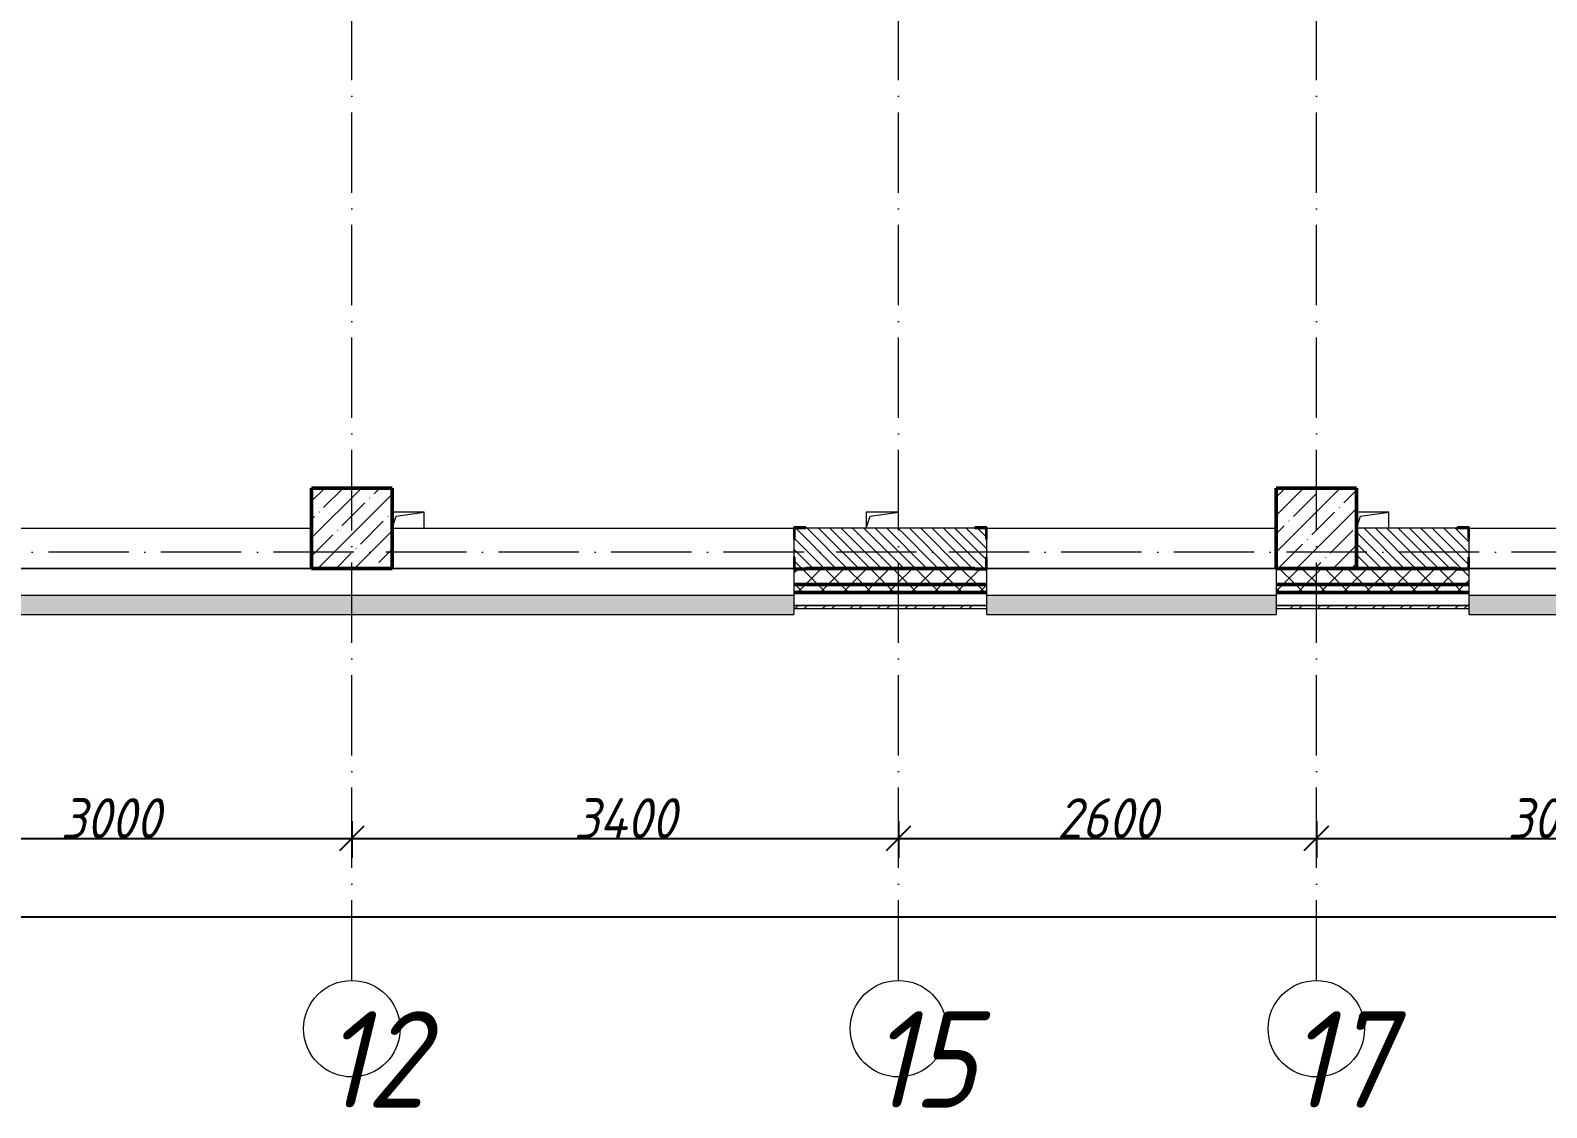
# Model space of a CAD drawing. Header units: millimetres. Extents: x -606178 to 312196, y -19338 to 632709.
# Drawn here: x -122665 to -113232, y 446520 to 453223 of the extents above; entities that cross this region are included whole.
import ezdxf

# ---------------------------------------------------------------- set-up
doc = ezdxf.new("R2010")
doc.units = ezdxf.units.MM
doc.linetypes.add('50_200_ШТРИХ_1Т_ш5_п1_п1_', pattern=[700, 500, -100, 0, -100])
for name, color, linetype, lineweight in [('A-____-____-DIMS', 7, 'Continuous', 9), ('A-GENM-____-MCUT', 7, 'Continuous', 25), ('A-GENM-____-OTLN', 7, 'Continuous', 9), ('A-GENM-____-OTLN-1', 7, 'Continuous', 25), ('A-GLAZ-____-OTLN', 7, 'Continuous', 9), ('A-WALL-____-MCUT-2', 7, 'Continuous', 50), ('A-WALL-____-MCUT-3', 7, 'Continuous', 9), ('A-WALL-____-OTLN', 7, 'Continuous', 9), ('A-WALL-____-PATT-1', 7, 'Continuous', 9), ('A-WALL-FNSH-MCUT-1', 7, 'Continuous', 9), ('S-COLS-____-MCUT', 7, 'Continuous', 50), ('S-COLS-____-OTLN', 7, 'Continuous', 9), ('S-GRID-____-IDEN', 7, 'Continuous', 9), ('S-GRID-____-OTLN-1', 7, '50_200_ШТРИХ_1Т_ш5_п1_п1_', 9)]:
    doc.layers.add(name, color=color, linetype=linetype, lineweight=lineweight)
doc.layers.add('A-GLAZ-____-OTLN-1', color=7, linetype='Continuous', lineweight=9, true_color=0xc0c0c0)
doc.styles.add('ISOCPEUR_I', font='isocpeui.ttf', dxfattribs={"width": 0.9, "height": 2.5})
doc.styles.add('ISOCPEUR_I_9', font='isocpeui.ttf', dxfattribs={"width": 0.9, "height": 250})
doc.dimstyles.new('ISO-2_5_0_9К_БОЛЬШОЙ_ОСИ', dxfattribs={"dimscale": 304.8, "dimtxt": 248.995294, "dimasz": 0.492126, "dimexe": 0.393701, "dimexo": 0, "dimgap": 0, "dimtad": 1, "dimdec": 0, "dimzin": 0, "dimdsep": 46, "dimtxsty": 'ISOCPEUR_I_9', "dimblk1": 'OBLIQUE', "dimblk2": 'OBLIQUE', "dimsah": 1, "dimcen": 0.09, "dimdle": 0.393701, "dimazin": 0, "dimtfac": 1, "dimtdec": 4, "dimtix": 1, "dimtmove": 0, "dimatfit": 3, "dimfxl": 1, "dimtvp": 1, "dimtolj": 1, "dimtzin": 0, "dimarcsym": 2})
pattern_1 = [(45, (-140714.89, 451794.26), (-70.71068, 70.71068), []), (135, (-140714.89, 451794.26), (-70.71068, -70.71068), [])]
pattern_2 = [(135, (-140714.89, 451794.26), (-35.35534, -35.35534), [])]

# ---------------------------------------------------------------- blocks, each defined once
blk = doc.blocks.new('BSC_Колонна _Прямоугольная - 500х500-V76-АР1_План отверстий 3 этажа в осях 1-64_А-ГГ')
at = {"layer": 'S-COLS-____-OTLN'}
h = blk.add_hatch(dxfattribs=at)
h.set_pattern_fill('FP_113', color=256, style=0, pattern_type=2)
h.set_pattern_definition([(45, (-20050, 1668.96), (-114.0493, 114.0493), []), (45, (-19935.95, 1668.96), (-114.0493, 114.0493), [201.613, -40.323, 3.353, -36.97])])
h.paths.add_polyline_path([(-250, -250), (250, -250), (250, 250), (-250, 250)], flags=0)
at = {"layer": 'S-COLS-____-MCUT'}
for p, q in [((250, 250), (-250, 250)), ((-250, 250), (-250, -250)), ((250, -250), (250, 250)), ((-250, -250), (250, -250))]:
    blk.add_line(p, q, dxfattribs=at)
blk = doc.blocks.new('BSC_Колонна _Прямоугольная - 500х500-V104-АР1_План отверстий 3 этажа в осях 1-64_А-ГГ')
at = {"layer": 'S-COLS-____-OTLN'}
h = blk.add_hatch(dxfattribs=at)
h.set_pattern_fill('FP_127', color=256, style=0, pattern_type=2)
h.set_pattern_definition([(45, (-26050, 1668.96), (-114.0493, 114.0493), []), (45, (-25935.95, 1668.96), (-114.0493, 114.0493), [201.613, -40.323, 3.353, -36.97])])
h.paths.add_polyline_path([(-250, -250), (250, -250), (250, 250), (-250, 250)], flags=0)
at = {"layer": 'S-COLS-____-MCUT'}
for p, q in [((250, 250), (-250, 250)), ((-250, 250), (-250, -250)), ((250, -250), (250, 250)), ((-250, -250), (250, -250))]:
    blk.add_line(p, q, dxfattribs=at)
blk = doc.blocks.new('Фахверк_СКБ_Уголок - 250_2700-27497298-АР1_План отверстий 3 этажа в осях 1-64_А-ГГ')
at = {"layer": 'A-GENM-____-MCUT'}
for p, q in [((200, 181), (125, 181)), ((125, 181), (125, 106)), ((125, 106), (131, 106)), ((131, 106), (131, 175)), ((131, 175), (200, 175)), ((200, 175), (200, 181)), ((131, -6), (125, -6)), ((125, -6), (125, -81)), ((125, -81), (200, -81)), ((131, -75), (131, -6)), ((200, -75), (131, -75)), ((200, -81), (200, -75))]:
    blk.add_line(p, q, dxfattribs=at)
blk = doc.blocks.new('AR_Отверстие прямоугольное _в плите_ - AR_Отверстие прямоугольное _в плите_-30510712-АР1_План отверстий 3 этажа в осях 1-64_А-ГГ')
at = {"layer": 'A-GENM-____-OTLN'}
for p, q in [((100, 50), (-100, 50)), ((-100, -50), (-75, 25)), ((-75, 25), (100, 50)), ((100, -50), (100, 50))]:
    blk.add_line(p, q, dxfattribs=at)
blk = doc.blocks.new('AR_Отверстие прямоугольное _в плите_ - AR_Отверстие прямоугольное _в плите_-V184-АР1_План отверстий 3 этажа в осях 1-64_А-ГГ')
at = {"layer": 'A-GENM-____-OTLN'}
for p, q in [((100, 50), (-100, 50)), ((-100, 50), (-100, -50)), ((-100, -50), (-75, 25)), ((-75, 25), (100, 50)), ((100, -50), (100, 50))]:
    blk.add_line(p, q, dxfattribs=at)
blk = doc.blocks.new('Отлив_СКБ - Отлив витража_120_НВФ-31885342-АР1_План отверстий 3 этажа в осях 1-64_А-ГГ')
at = {"layer": 'A-GLAZ-____-OTLN-1'}
for points in [[(7800, -2), (7800, 0), (0, 0), (0, -2), (6195.9, -2)], [(7800, -120), (7800, -2), (0, -2), (0, -120), (6195.9, -120)]]:
    blk.add_hatch(color=256, dxfattribs=at).paths.add_polyline_path(points, flags=0)
at = {"layer": 'A-GLAZ-____-OTLN'}
for p, q in [((0, 0), (7800, 0)), ((7800, -2), (0, -2)), ((0, -120), (0, -83)), ((7800, -83), (7800, -120)), ((0, -120), (7800, -120))]:
    blk.add_line(p, q, dxfattribs=at)
blk = doc.blocks.new('Отлив_СКБ - Отлив витража_120_НВФ-V214-АР1_План отверстий 3 этажа в осях 1-64_А-ГГ')
at = {"layer": 'A-GLAZ-____-OTLN-1'}
for points in [[(0, -2), (1800, -2), (1800, 0), (0, 0)], [(730.8, -120), (1800, -120), (1800, -2), (0, -2), (0, -120)]]:
    blk.add_hatch(color=256, dxfattribs=at).paths.add_polyline_path(points, flags=0)
at = {"layer": 'A-GLAZ-____-OTLN'}
for p, q in [((0, 0), (1800, 0)), ((1800, -2), (0, -2)), ((0, -120), (0, -83)), ((1800, -63), (1800, -120)), ((0, -120), (1800, -120))]:
    blk.add_line(p, q, dxfattribs=at)
blk = doc.blocks.new('Отлив_СКБ - Отлив витража_120_НВФ-31885687-АР1_План отверстий 3 этажа в осях 1-64_А-ГГ')
at = {"layer": 'A-GLAZ-____-OTLN-1'}
for points in [[(0, 0), (0, -2), (1800, -2), (1800, 0), (534.2, 0)], [(0, -2), (0, -120), (1800, -120), (1800, -2), (534.2, -2)]]:
    blk.add_hatch(color=256, dxfattribs=at).paths.add_polyline_path(points, flags=0)
at = {"layer": 'A-GLAZ-____-OTLN'}
for p, q in [((0, 0), (1800, 0)), ((1800, -2), (0, -2)), ((0, -120), (0, -83)), ((1800, -83), (1800, -120)), ((0, -120), (1800, -120))]:
    blk.add_line(p, q, dxfattribs=at)
blk = doc.blocks.new('Ось сетки - Круг_Ø6_00__ISO-2_5_0_9K_-25732049-АР1_План отверстий 1 этажа в осях 1-64_А-ГГ')
at = {"layer": 'S-GRID-____-IDEN'}
blk.add_circle((0, 0), 3, dxfattribs=at)
blk = doc.blocks.new('_Oblique')
at = {"color": 0, "linetype": 'ByBlock', "lineweight": -2}
blk.add_line((-0.5, -0.5), (0.5, 0.5), dxfattribs=at)
blk = doc.blocks.new('*D5066')
at = {"layer": 'A-____-____-DIMS', "color": 0, "lineweight": -2, "transparency": 16777216}
for p, q in [((-123664.9, 448301.8), (-123664.9, 448075.7)), ((-120664.9, 448301.8), (-120664.9, 448075.7)), ((-123784.9, 448195.7), (-120544.9, 448195.7))]:
    blk.add_line(p, q, dxfattribs=at)
at = {"layer": 'Defpoints', "color": 0, "transparency": 16777216}
for p in [(-123664.9, 448301.8), (-120664.9, 448301.8), (-120664.9, 448195.7)]:
    blk.add_point(p, dxfattribs=at)
at = {"layer": 'A-____-____-DIMS', "color": 0, "lineweight": -2, "transparency": 16777216, "xscale": 150, "yscale": 150, "zscale": 150, "rotation": 180}
blk.add_blockref('_Oblique', (-123664.9, 448195.7), dxfattribs=at)
at = {"layer": 'A-____-____-DIMS', "color": 0, "lineweight": -2, "transparency": 16777216, "xscale": 150, "yscale": 150, "zscale": 150}
blk.add_blockref('_Oblique', (-120664.9, 448195.7), dxfattribs=at)
at = {"layer": 'A-____-____-DIMS', "color": 0, "transparency": 16777216, "insert": (-122164.9, 448320.7), "char_height": 250, "width": 758.478, "attachment_point": 5, "style": 'ISOCPEUR_I_9'}
blk.add_mtext('\\A1;3000', dxfattribs=at)
blk = doc.blocks.new('*D5067')
at = {"layer": 'A-____-____-DIMS', "color": 0, "lineweight": -2, "transparency": 16777216}
for p, q in [((-120664.9, 448301.8), (-120664.9, 448075.7)), ((-117264.9, 448301.8), (-117264.9, 448075.7)), ((-120784.9, 448195.7), (-117144.9, 448195.7))]:
    blk.add_line(p, q, dxfattribs=at)
at = {"layer": 'Defpoints', "color": 0, "transparency": 16777216}
for p in [(-120664.9, 448301.8), (-117264.9, 448301.8), (-117264.9, 448195.7)]:
    blk.add_point(p, dxfattribs=at)
at = {"layer": 'A-____-____-DIMS', "color": 0, "lineweight": -2, "transparency": 16777216, "xscale": 150, "yscale": 150, "zscale": 150, "rotation": 180}
blk.add_blockref('_Oblique', (-120664.9, 448195.7), dxfattribs=at)
at = {"layer": 'A-____-____-DIMS', "color": 0, "lineweight": -2, "transparency": 16777216, "xscale": 150, "yscale": 150, "zscale": 150}
blk.add_blockref('_Oblique', (-117264.9, 448195.7), dxfattribs=at)
at = {"layer": 'A-____-____-DIMS', "color": 0, "transparency": 16777216, "insert": (-118964.9, 448320.7), "char_height": 250, "width": 781.462, "attachment_point": 5, "style": 'ISOCPEUR_I_9'}
blk.add_mtext('\\A1;3400', dxfattribs=at)
blk = doc.blocks.new('*D5068')
at = {"layer": 'A-____-____-DIMS', "color": 0, "lineweight": -2, "transparency": 16777216}
for p, q in [((-117264.9, 448301.8), (-117264.9, 448075.7)), ((-114664.9, 448301.8), (-114664.9, 448075.7)), ((-117384.9, 448195.7), (-114544.9, 448195.7))]:
    blk.add_line(p, q, dxfattribs=at)
at = {"layer": 'Defpoints', "color": 0, "transparency": 16777216}
for p in [(-117264.9, 448301.8), (-114664.9, 448301.8), (-114664.9, 448195.7)]:
    blk.add_point(p, dxfattribs=at)
at = {"layer": 'A-____-____-DIMS', "color": 0, "lineweight": -2, "transparency": 16777216, "xscale": 150, "yscale": 150, "zscale": 150, "rotation": 180}
blk.add_blockref('_Oblique', (-117264.9, 448195.7), dxfattribs=at)
at = {"layer": 'A-____-____-DIMS', "color": 0, "lineweight": -2, "transparency": 16777216, "xscale": 150, "yscale": 150, "zscale": 150}
blk.add_blockref('_Oblique', (-114664.9, 448195.7), dxfattribs=at)
at = {"layer": 'A-____-____-DIMS', "color": 0, "transparency": 16777216, "insert": (-115964.9, 448320.7), "char_height": 250, "width": 758.478, "attachment_point": 5, "style": 'ISOCPEUR_I_9'}
blk.add_mtext('\\A1;2600', dxfattribs=at)
blk = doc.blocks.new('*D5069')
at = {"layer": 'A-____-____-DIMS', "color": 0, "lineweight": -2, "transparency": 16777216}
for p, q in [((-114664.9, 448301.8), (-114664.9, 448075.7)), ((-111664.9, 448301.8), (-111664.9, 448075.7)), ((-114784.9, 448195.7), (-111544.9, 448195.7))]:
    blk.add_line(p, q, dxfattribs=at)
at = {"layer": 'Defpoints', "color": 0, "transparency": 16777216}
for p in [(-114664.9, 448301.8), (-111664.9, 448301.8), (-111664.9, 448195.7)]:
    blk.add_point(p, dxfattribs=at)
at = {"layer": 'A-____-____-DIMS', "color": 0, "lineweight": -2, "transparency": 16777216, "xscale": 150, "yscale": 150, "zscale": 150, "rotation": 180}
blk.add_blockref('_Oblique', (-114664.9, 448195.7), dxfattribs=at)
at = {"layer": 'A-____-____-DIMS', "color": 0, "lineweight": -2, "transparency": 16777216, "xscale": 150, "yscale": 150, "zscale": 150}
blk.add_blockref('_Oblique', (-111664.9, 448195.7), dxfattribs=at)
at = {"layer": 'A-____-____-DIMS', "color": 0, "transparency": 16777216, "insert": (-113164.9, 448320.7), "char_height": 250, "width": 758.478, "attachment_point": 5, "style": 'ISOCPEUR_I_9'}
blk.add_mtext('\\A1;3000', dxfattribs=at)
blk = doc.blocks.new('*D5091')
at = {"layer": 'A-____-____-DIMS', "color": 0, "lineweight": -2, "transparency": 16777216}
for p, q in [((-143064.9, 447813.6), (-143064.9, 447587.5)), ((-39564.9, 447813.6), (-39564.9, 447587.5)), ((-143184.9, 447707.5), (-39444.9, 447707.5))]:
    blk.add_line(p, q, dxfattribs=at)
at = {"layer": 'Defpoints', "color": 0, "transparency": 16777216}
for p in [(-143064.9, 447813.6), (-39564.9, 447813.6), (-39564.9, 447707.5)]:
    blk.add_point(p, dxfattribs=at)
at = {"layer": 'A-____-____-DIMS', "color": 0, "lineweight": -2, "transparency": 16777216, "xscale": 150, "yscale": 150, "zscale": 150, "rotation": 180}
blk.add_blockref('_Oblique', (-143064.9, 447707.5), dxfattribs=at)
at = {"layer": 'A-____-____-DIMS', "color": 0, "lineweight": -2, "transparency": 16777216, "xscale": 150, "yscale": 150, "zscale": 150}
blk.add_blockref('_Oblique', (-39564.9, 447707.5), dxfattribs=at)
at = {"layer": 'A-____-____-DIMS', "color": 0, "transparency": 16777216, "insert": (-91314.9, 447832.5), "char_height": 250, "width": 1080.257, "attachment_point": 5, "style": 'ISOCPEUR_I_9'}
blk.add_mtext('\\A1;103500', dxfattribs=at)

msp = doc.modelspace()

# ---------------------------------------------------------------- hatches: boundary and pattern name
at = {"layer": 'A-WALL-____-PATT-1'}
h = msp.add_hatch(dxfattribs=at)
h.set_pattern_fill('FP_6', color=256, style=0, pattern_type=2)
h.set_pattern_definition(pattern_2)
h.paths.add_polyline_path([(-116789.891, 449875.3011), (-116720.891, 449875.3011), (-116720.891, 449944.3011), (-116714.891, 449944.3011), (-116714.891, 450056.3011), (-116720.891, 450056.3011), (-116720.891, 450125.3011), (-117908.891, 450125.3011), (-117908.891, 450056.3011), (-117914.891, 450056.3011), (-117914.891, 449944.3011), (-117908.891, 449944.3011), (-117908.891, 449875.3011), (-117751.5321, 449875.3011)], flags=0)
h = msp.add_hatch(dxfattribs=at)
h.set_pattern_fill('FP_6', color=256, style=0, pattern_type=2)
h.set_pattern_definition(pattern_2)
h.paths.add_polyline_path([(-114414.891, 449875.3011), (-113720.891, 449875.3011), (-113720.891, 449944.3011), (-113714.891, 449944.3011), (-113714.891, 450056.3011), (-113720.891, 450056.3011), (-113720.891, 450125.3011), (-114414.891, 450125.3011)], flags=0)
h = msp.add_hatch(dxfattribs=at)
h.set_pattern_fill('FP_1', color=256, style=0, pattern_type=2)
h.set_pattern_definition(pattern_1)
h.paths.add_polyline_path([(-39964.891, 449775.3011), (-39464.891, 449775.3011), (-39464.891, 449875.3011), (-48489.891, 449875.3011), (-48489.891, 449869.3011), (-48564.891, 449869.3011), (-48564.891, 449775.3011), (-39983.1035, 449775.3011)], flags=0)
h.paths.add_polyline_path([(-51471.6214, 449775.3011), (-50364.891, 449775.3011), (-50364.891, 449869.3011), (-50439.891, 449869.3011), (-50439.891, 449875.3011), (-58314.891, 449875.3011), (-58314.891, 449775.3011), (-51714.891, 449775.3011)], flags=0)
h.paths.add_polyline_path([(-59314.891, 449775.3011), (-59314.891, 449875.3011), (-60439.891, 449875.3011), (-60439.891, 449869.3011), (-60514.891, 449869.3011), (-60514.891, 449775.3011), (-59425.2106, 449775.3011)], flags=0)
h.paths.add_polyline_path([(-62314.891, 449775.3011), (-62314.891, 449869.3011), (-62389.891, 449869.3011), (-62389.891, 449875.3011), (-63439.891, 449875.3011), (-63439.891, 449869.3011), (-63514.891, 449869.3011), (-63514.891, 449775.3011), (-62960.1392, 449775.3011)], flags=0)
h.paths.add_polyline_path([(-65314.891, 449775.3011), (-65314.891, 449875.3011), (-66439.891, 449875.3011), (-66439.891, 449869.3011), (-66514.891, 449869.3011), (-66514.891, 449775.3011), (-66439.891, 449775.3011)], flags=0)
h.paths.add_polyline_path([(-69714.891, 449775.3011), (-68314.891, 449775.3011), (-68314.891, 449875.3011), (-69639.891, 449875.3011), (-69639.891, 449869.3011), (-69714.891, 449869.3011)], flags=0)
h.paths.add_polyline_path([(-71797.4607, 449775.3011), (-71514.891, 449775.3011), (-71514.891, 449869.3011), (-71589.891, 449869.3011), (-71589.891, 449875.3011), (-72639.891, 449875.3011), (-72639.891, 449869.3011), (-72714.891, 449869.3011), (-72714.891, 449775.3011), (-72681.1928, 449775.3011)], flags=0)
h.paths.add_polyline_path([(-74514.891, 449775.3011), (-74514.891, 449875.3011), (-75639.891, 449875.3011), (-75639.891, 449869.3011), (-75714.891, 449869.3011), (-75714.891, 449775.3011), (-75639.891, 449775.3011)], flags=0)
h.paths.add_polyline_path([(-77864.891, 449775.3011), (-77514.891, 449775.3011), (-77514.891, 449869.3011), (-77589.891, 449869.3011), (-77589.891, 449875.3011), (-78639.891, 449875.3011), (-78639.891, 449869.3011), (-78714.891, 449869.3011), (-78714.891, 449775.3011), (-77983.5857, 449775.3011)], flags=0)
h.paths.add_polyline_path([(-80514.891, 449775.3011), (-80514.891, 449869.3011), (-80589.891, 449869.3011), (-80589.891, 449875.3011), (-81639.891, 449875.3011), (-81639.891, 449869.3011), (-81714.891, 449869.3011), (-81714.891, 449775.3011), (-80634.7821, 449775.3011)], flags=0)
h.paths.add_polyline_path([(-83514.891, 449775.3011), (-83514.891, 449869.3011), (-83589.891, 449869.3011), (-83589.891, 449875.3011), (-84639.891, 449875.3011), (-84639.891, 449869.3011), (-84714.891, 449869.3011), (-84714.891, 449775.3011), (-84169.7107, 449775.3011)], flags=0)
h.paths.add_polyline_path([(-87704.6392, 449775.3011), (-86514.891, 449775.3011), (-86514.891, 449869.3011), (-86589.891, 449869.3011), (-86589.891, 449875.3011), (-87639.891, 449875.3011), (-87639.891, 449869.3011), (-87714.891, 449869.3011), (-87714.891, 449775.3011), (-87708.891, 449775.3011)], flags=0)
h.paths.add_polyline_path([(-90714.891, 449775.3011), (-89514.891, 449775.3011), (-89514.891, 449869.3011), (-89589.891, 449869.3011), (-89589.891, 449875.3011), (-90639.891, 449875.3011), (-90639.891, 449869.3011), (-90714.891, 449869.3011)], flags=0)
h.paths.add_polyline_path([(-95658.2285, 449775.3011), (-95514.891, 449775.3011), (-95514.891, 449869.3011), (-95589.891, 449869.3011), (-95589.891, 449875.3011), (-96639.891, 449875.3011), (-96639.891, 449869.3011), (-96714.891, 449869.3011), (-96714.891, 449775.3011), (-95864.891, 449775.3011)], flags=0)
h.paths.add_polyline_path([(-98514.891, 449775.3011), (-98514.891, 449869.3011), (-98589.891, 449869.3011), (-98589.891, 449875.3011), (-99639.891, 449875.3011), (-99639.891, 449869.3011), (-99714.891, 449869.3011), (-99714.891, 449775.3011), (-98520.891, 449775.3011)], flags=0)
h.paths.add_polyline_path([(-101844.3535, 449775.3011), (-101514.891, 449775.3011), (-101514.891, 449869.3011), (-101589.891, 449869.944), (-101589.891, 449875.3011), (-102914.891, 449875.3011), (-102914.891, 449775.3011)], flags=0)
h.paths.add_polyline_path([(-105379.2821, 449775.3011), (-104714.891, 449775.3011), (-104714.891, 449869.3011), (-104789.891, 449869.3011), (-104789.891, 449875.3011), (-105914.891, 449875.3011), (-105914.891, 449775.3011)], flags=0)
h.paths.add_polyline_path([(-107714.891, 449775.3011), (-107714.891, 449869.3011), (-107789.891, 449869.3011), (-107789.891, 449875.3011), (-108839.891, 449875.3011), (-108839.891, 449869.3011), (-108914.891, 449869.3011), (-108914.2107, 449775.3011), (-107720.891, 449775.3011)], flags=0)
h.paths.add_polyline_path([(-110714.891, 449775.3011), (-110714.891, 449869.3011), (-110789.891, 449869.3011), (-110789.891, 449875.3011), (-111914.891, 449875.3011), (-111914.891, 449775.3011), (-111565.4071, 449775.3011)], flags=0)
h.paths.add_polyline_path([(-113714.891, 449775.3011), (-113714.891, 449869.3011), (-113789.891, 449869.3011), (-113789.891, 449875.3011), (-114914.891, 449875.3011), (-114914.891, 449775.3011), (-114216.6036, 449775.3011)], flags=0)
h.paths.add_polyline_path([(-116714.891, 449775.3011), (-116714.891, 449869.3011), (-116789.891, 449869.3011), (-116789.891, 449875.3011), (-117839.891, 449875.3011), (-117839.891, 449869.3011), (-117914.891, 449869.3011), (-117914.891, 449775.3011), (-117751.5321, 449775.3011)], flags=0)
h.paths.add_polyline_path([(-126588.8536, 449775.3011), (-125714.891, 449775.3011), (-125714.891, 449869.3011), (-125789.891, 449869.3011), (-125789.891, 449875.3011), (-126839.891, 449875.3011), (-126839.891, 449869.3011), (-126914.891, 449869.3011), (-126914.891, 449775.3011)], flags=0)
h.paths.add_polyline_path([(-128356.3179, 449775.3011), (-127914.891, 449775.3011), (-127914.891, 449869.3011), (-127989.891, 449869.3011), (-127989.891, 449875.3011), (-133239.891, 449875.3011), (-133239.891, 449869.3011), (-133314.891, 449869.3011), (-133314.891, 449775.3011), (-129814.891, 449775.3011)], flags=0)
h.paths.add_polyline_path([(-135426.175, 449775.3011), (-134314.891, 449775.3011), (-134314.891, 449869.3011), (-134389.891, 449869.3011), (-134389.891, 449875.3011), (-143164.891, 449875.3011), (-143164.891, 449775.3011), (-137193.6393, 449775.3011)], flags=0)
h = msp.add_hatch(dxfattribs=at)
h.set_pattern_fill('FP_1', color=256, style=0, pattern_type=2)
h.set_pattern_definition(pattern_1)
h.paths.add_polyline_path([(-39464.891, 449725.3011), (-39364.891, 449725.3011), (-39364.891, 449775.3011), (-48564.891, 449775.3011), (-48564.891, 449725.3011), (-39983.1035, 449725.3011)], flags=0)
h.paths.add_polyline_path([(-51471.6214, 449725.3011), (-50364.891, 449725.3011), (-50364.891, 449775.3011), (-58314.891, 449775.3011), (-58314.891, 449725.3011), (-52355.3535, 449725.3011)], flags=0)
h.paths.add_polyline_path([(-59425.2106, 449725.3011), (-59314.891, 449725.3011), (-59314.891, 449775.3011), (-60514.891, 449775.3011), (-60514.891, 449725.3011), (-60308.9428, 449725.3011)], flags=0)
h.paths.add_polyline_path([(-63514.891, 449725.3011), (-62314.891, 449725.3011), (-62314.891, 449775.3011), (-63514.891, 449775.3011)], flags=0)
h.paths.add_polyline_path([(-66495.0678, 449725.3011), (-65314.891, 449725.3011), (-65314.891, 449775.3011), (-66514.891, 449775.3011), (-66514.891, 449725.3011)], flags=0)
h.paths.add_polyline_path([(-68314.891, 449725.3011), (-68314.891, 449775.3011), (-69714.891, 449775.3011), (-69714.891, 449725.3011), (-69146.2642, 449725.3011)], flags=0)
h.paths.add_polyline_path([(-71514.891, 449725.3011), (-71514.891, 449775.3011), (-72714.891, 449775.3011), (-72714.891, 449725.3011), (-71797.4607, 449725.3011)], flags=0)
h.paths.add_polyline_path([(-74514.891, 449725.3011), (-74514.891, 449775.3011), (-75714.891, 449775.3011), (-75714.891, 449725.3011)], flags=0)
h.paths.add_polyline_path([(-77514.891, 449725.3011), (-77514.891, 449775.3011), (-78714.891, 449775.3011), (-78714.891, 449725.3011), (-77983.5857, 449725.3011)], flags=0)
h.paths.add_polyline_path([(-81714.891, 449725.3011), (-80514.891, 449725.3011), (-80514.891, 449775.3011), (-81714.891, 449775.3011)], flags=0)
h.paths.add_polyline_path([(-84714.891, 449725.3011), (-83514.891, 449725.3011), (-83514.891, 449775.3011), (-84714.891, 449775.3011)], flags=0)
h.paths.add_polyline_path([(-87704.6392, 449725.3011), (-86514.891, 449725.3011), (-86514.891, 449775.3011), (-87714.891, 449775.3011), (-87714.891, 449725.3011)], flags=0)
h.paths.add_polyline_path([(-89514.891, 449725.3011), (-89514.891, 449775.3011), (-90714.891, 449775.3011), (-90714.891, 449725.3011), (-90355.8357, 449725.3011)], flags=0)
h.paths.add_polyline_path([(-95658.2285, 449725.3011), (-95514.891, 449725.3011), (-95514.891, 449775.3011), (-96714.891, 449775.3011), (-96714.891, 449725.3011), (-96541.9607, 449725.3011)], flags=0)
h.paths.add_polyline_path([(-98514.891, 449725.3011), (-98514.891, 449775.3011), (-99714.891, 449775.3011), (-99714.891, 449725.3011), (-99193.1571, 449725.3011)], flags=0)
h.paths.add_polyline_path([(-101844.3535, 449725.3011), (-101514.891, 449725.3011), (-101514.891, 449775.3011), (-102914.891, 449775.3011), (-102914.891, 449725.3011)], flags=0)
h.paths.add_polyline_path([(-104714.891, 449725.3011), (-104714.891, 449775.3011), (-105914.891, 449775.3011), (-105914.891, 449725.3011), (-105379.2821, 449725.3011)], flags=0)
h.paths.add_polyline_path([(-107714.891, 449725.3011), (-107714.891, 449775.3011), (-108914.891, 449775.3011), (-108914.2107, 449725.3011)], flags=0)
h.paths.add_polyline_path([(-110714.891, 449725.3011), (-110714.891, 449775.3011), (-111914.891, 449775.3011), (-111914.891, 449725.3011), (-111565.4071, 449725.3011)], flags=0)
h.paths.add_polyline_path([(-113714.891, 449725.3011), (-113714.891, 449775.3011), (-114914.891, 449775.3011), (-114914.891, 449725.3011), (-114216.6036, 449725.3011)], flags=0)
h.paths.add_polyline_path([(-117751.5321, 449725.3011), (-116714.891, 449725.3011), (-116714.891, 449775.3011), (-117914.891, 449775.3011), (-117914.891, 449725.3011)], flags=0)
h.paths.add_polyline_path([(-126914.891, 449725.3011), (-125714.891, 449725.3011), (-125714.891, 449775.3011), (-126914.891, 449775.3011)], flags=0)
h.paths.add_polyline_path([(-127914.891, 449725.3011), (-127914.891, 449775.3011), (-133314.891, 449775.3011), (-133314.891, 449725.3011), (-128356.3179, 449725.3011)], flags=0)
h.paths.add_polyline_path([(-134542.4429, 449725.3011), (-134314.891, 449725.3011), (-134314.891, 449775.3011), (-143264.891, 449775.3011), (-143264.891, 449725.3011), (-135426.175, 449725.3011)], flags=0)
h = msp.add_hatch(dxfattribs=at)
h.set_pattern_fill('FP_3', color=256, style=0, pattern_type=2)
h.set_pattern_definition([(45, (-140714.89, 451794.26), (-85.5366, 85.5366), []), (45, (-140657.87, 451794.26), (-85.5366, 85.5366), [])])
h.paths.add_polyline_path([(-102399.891, 449625.3011), (-102399.891, 449645.3011), (-102913.891, 449645.3011), (-102913.891, 449625.3011)], flags=0)
h.paths.add_polyline_path([(-104714.891, 449625.3011), (-104714.891, 449645.3011), (-105914.891, 449645.3011), (-105914.891, 449625.3011), (-105379.2821, 449625.3011)], flags=0)
h.paths.add_polyline_path([(-107714.891, 449625.3011), (-107714.891, 449645.3011), (-108913.891, 449645.3011), (-108913.891, 449625.3011)], flags=0)
h.paths.add_polyline_path([(-110714.891, 449625.3011), (-110714.891, 449645.3011), (-111914.891, 449645.3011), (-111914.891, 449625.3011), (-111565.4071, 449625.3011)], flags=0)
h.paths.add_polyline_path([(-114216.6036, 449625.3011), (-113714.891, 449625.3011), (-113714.891, 449645.3011), (-114913.891, 449645.3011), (-114913.891, 449625.3011)], flags=0)
h.paths.add_polyline_path([(-116714.891, 449625.3011), (-116714.891, 449645.3011), (-117914.891, 449645.3011), (-117914.891, 449625.3011), (-117751.5321, 449625.3011)], flags=0)
h.paths.add_polyline_path([(-126588.8536, 449625.3011), (-125714.891, 449625.3011), (-125714.891, 449645.3011), (-126914.891, 449645.3011), (-126914.891, 449625.3011)], flags=0)
h.paths.add_polyline_path([(-127914.891, 449625.3011), (-127914.891, 449645.3011), (-133314.891, 449645.3011), (-133314.891, 449625.3011), (-128356.3179, 449625.3011)], flags=0)
h.paths.add_polyline_path([(-134542.4429, 449625.3011), (-134314.891, 449625.3011), (-134314.891, 449645.3011), (-143394.891, 449645.3011), (-143394.891, 449625.3011), (-135426.175, 449625.3011)], flags=0)

# ---------------------------------------------------------------- linework, layer by layer
at = {"layer": 'A-WALL-____-MCUT-2'}
for p, q in [((-116789.891, 449875.3011), (-117839.891, 449875.3011)), ((-117839.891, 449875.3011), (-116789.891, 449875.3011)), ((-113789.891, 449875.3011), (-114414.891, 449875.3011)), ((-114414.891, 449875.3011), (-113789.891, 449875.3011)), ((-117914.891, 449775.3011), (-116714.891, 449775.3011)), ((-114914.891, 449775.3011), (-113714.891, 449775.3011)), ((-117914.891, 449725.3011), (-116714.891, 449725.3011)), ((-114914.891, 449725.3011), (-113714.891, 449725.3011))]:
    msp.add_line(p, q, dxfattribs=at)
at = {"layer": 'A-WALL-____-MCUT-3'}
for p, q in [((-117914.891, 450056.3011), (-117914.891, 449944.3011)), ((-116789.891, 450125.3011), (-117839.891, 450125.3011)), ((-116714.891, 449944.3011), (-116714.891, 450056.3011)), ((-113789.891, 450125.3011), (-114414.891, 450125.3011)), ((-113714.891, 449944.3011), (-113714.891, 450056.3011)), ((-117914.891, 449869.3011), (-117914.891, 449645.3011)), ((-116714.891, 449645.3011), (-116714.891, 449869.3011)), ((-114914.891, 449875.3011), (-114914.891, 449645.3011)), ((-113714.891, 449645.3011), (-113714.891, 449869.3011)), ((-117914.891, 449645.3011), (-116714.891, 449645.3011)), ((-114914.891, 449645.3011), (-113714.891, 449645.3011))]:
    msp.add_line(p, q, dxfattribs=at)
at = {"layer": 'A-WALL-____-OTLN'}
for p, q in [((-123414.891, 450125.3011), (-120914.891, 450125.3011)), ((-120414.891, 450125.3011), (-117914.891, 450125.3011)), ((-116714.891, 450125.3011), (-114914.891, 450125.3011)), ((-113714.891, 450125.3011), (-111914.891, 450125.3011)), ((-123414.891, 449875.3011), (-120914.891, 449875.3011)), ((-120914.891, 449875.3011), (-123414.891, 449875.3011)), ((-120414.891, 449875.3011), (-117914.891, 449875.3011)), ((-117914.891, 449875.3011), (-120414.891, 449875.3011)), ((-116714.891, 449875.3011), (-114914.891, 449875.3011)), ((-114914.891, 449875.3011), (-116714.891, 449875.3011)), ((-113714.891, 449875.3011), (-111914.891, 449875.3011)), ((-111914.891, 449875.3011), (-113714.891, 449875.3011))]:
    msp.add_line(p, q, dxfattribs=at)
at = {"layer": 'A-WALL-FNSH-MCUT-1'}
for p, q in [((-116714.891, 449645.3011), (-117914.891, 449645.3011)), ((-117914.891, 449645.3011), (-117914.891, 449625.3011)), ((-117914.891, 449625.3011), (-116714.891, 449625.3011)), ((-116714.891, 449625.3011), (-116714.891, 449645.3011)), ((-113714.891, 449645.3011), (-114913.891, 449645.3011)), ((-114913.891, 449645.3011), (-114913.891, 449625.3011)), ((-114913.891, 449625.3011), (-113714.891, 449625.3011)), ((-113714.891, 449625.3011), (-113714.891, 449645.3011))]:
    msp.add_line(p, q, dxfattribs=at)
at = {"layer": 'S-GRID-____-OTLN-1'}
for p, q in [((-120664.891, 447311.6528), (-120664.891, 501675.2188)), ((-117264.891, 447311.6528), (-117264.891, 501675.2188)), ((-114664.891, 447311.6528), (-114664.891, 461944.7985)), ((-36640.4843, 449975.3011), (-145383.6612, 449975.3011)), ((-36640.4843, 449975.3011), (-145383.6612, 449975.3011))]:
    msp.add_line(p, q, dxfattribs=at)

# ---------------------------------------------------------------- block references
at = {"layer": 'A-GENM-____-OTLN'}
for name, p in [('AR_Отверстие прямоугольное _в плите_ - AR_Отверстие прямоугольное _в плите_-30510712-АР1_План отверстий 3 этажа в осях 1-64_А-ГГ', (-120314.891, 450175.3011)), ('AR_Отверстие прямоугольное _в плите_ - AR_Отверстие прямоугольное _в плите_-V184-АР1_План отверстий 3 этажа в осях 1-64_А-ГГ', (-117364.891, 450175.3011)), ('AR_Отверстие прямоугольное _в плите_ - AR_Отверстие прямоугольное _в плите_-30510712-АР1_План отверстий 3 этажа в осях 1-64_А-ГГ', (-114314.891, 450175.3011))]:
    msp.add_blockref(name, p, dxfattribs=at)
at = {"layer": 'A-GENM-____-OTLN-1'}
msp.add_blockref('Фахверк_СКБ_Уголок - 250_2700-27497298-АР1_План отверстий 3 этажа в осях 1-64_А-ГГ', (-118039.891, 449950.3011), dxfattribs=at)
at = {"layer": 'A-GENM-____-OTLN-1', "rotation": 180}
for p in [(-116589.891, 450050.3011), (-113589.891, 450050.3011)]:
    msp.add_blockref('Фахверк_СКБ_Уголок - 250_2700-27497298-АР1_План отверстий 3 этажа в осях 1-64_А-ГГ', p, dxfattribs=at)
at = {"layer": 'A-GLAZ-____-OTLN'}
for name, p in [('Отлив_СКБ - Отлив витража_120_НВФ-31885342-АР1_План отверстий 3 этажа в осях 1-64_А-ГГ', (-125714.891, 449708.3011)), ('Отлив_СКБ - Отлив витража_120_НВФ-V214-АР1_План отверстий 3 этажа в осях 1-64_А-ГГ', (-116714.891, 449708.3011)), ('Отлив_СКБ - Отлив витража_120_НВФ-31885687-АР1_План отверстий 3 этажа в осях 1-64_А-ГГ', (-113714.891, 449708.3011))]:
    msp.add_blockref(name, p, dxfattribs=at)
at = {"layer": 'S-COLS-____-OTLN'}
for name, p in [('BSC_Колонна _Прямоугольная - 500х500-V76-АР1_План отверстий 3 этажа в осях 1-64_А-ГГ', (-120664.891, 450125.3011)), ('BSC_Колонна _Прямоугольная - 500х500-V104-АР1_План отверстий 3 этажа в осях 1-64_А-ГГ', (-114664.891, 450125.3011))]:
    msp.add_blockref(name, p, dxfattribs=at)
at = {"layer": 'S-GRID-____-IDEN', "xscale": 99.99999999999993, "yscale": 99.99999999999993, "zscale": 99.99999999999993}
for p in [(-120664.891, 447011.6528), (-117264.891, 447011.6528), (-114664.891, 447011.6528)]:
    msp.add_blockref('Ось сетки - Круг_Ø6_00__ISO-2_5_0_9K_-25732049-АР1_План отверстий 1 этажа в осях 1-64_А-ГГ', p, dxfattribs=at)

# ---------------------------------------------------------------- texts
at = {"layer": 'S-GRID-____-IDEN', "char_height": 600, "width": 346.329, "attachment_point": 1, "style": 'ISOCPEUR_I'}
for s, insert in [('12', (-120845.9693, 447120.4275)), ('15', (-117445.9693, 447120.4275)), ('17', (-114845.9693, 447120.4275))]:
    msp.add_mtext(s, dxfattribs=dict(at, insert=insert))

# ---------------------------------------------------------------- dimensions: what is measured, and where the dimension line sits
at = {"layer": 'A-____-____-DIMS'}
for base, p1, p2, override, picture, middle in [((-120664.891, 448195.7362), (-123664.891, 448301.8022), (-120664.891, 448301.8022), {"dimpost": '<>', "dimfxl": 3000}, '*D5066', (-122164.891, 448320.7362)), ((-117264.891, 448195.7362), (-120664.891, 448301.8022), (-117264.891, 448301.8022), {"dimpost": '<>', "dimfxl": 3400}, '*D5067', (-118964.891, 448320.7362)), ((-114664.891, 448195.7362), (-117264.891, 448301.8022), (-114664.891, 448301.8022), {"dimpost": '<>', "dimfxl": 2600}, '*D5068', (-115964.891, 448320.7362)), ((-111664.891, 448195.7362), (-114664.891, 448301.8022), (-111664.891, 448301.8022), {"dimpost": '<>', "dimfxl": 3000}, '*D5069', (-113164.891, 448320.7362)), ((-39564.891, 447707.5291), (-143064.891, 447813.5951), (-39564.891, 447813.5951), {"dimpost": '<>', "dimfxl": 103500}, '*D5091', (-91314.891, 447832.5291))]:
    dim = msp.add_linear_dim(base=base, p1=p1, p2=p2, dimstyle='ISO-2_5_0_9К_БОЛЬШОЙ_ОСИ', override=override, dxfattribs=at)
    dim.commit()
    dim.dimension.update_dxf_attribs({"geometry": picture, "text_midpoint": middle})

doc.saveas('drawing.dxf')
